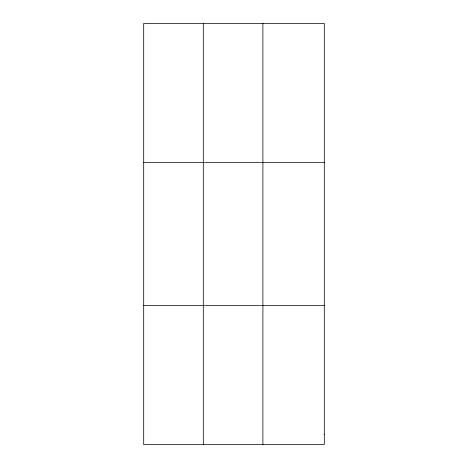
<?xml version="1.0" encoding="UTF-8"?>
<svg xmlns="http://www.w3.org/2000/svg" width="468" height="468" viewBox="0 0 468 468"><rect width="100%" height="100%" fill="white"/><g stroke="black" fill="none" stroke-linecap="round" stroke-linejoin="round"><path stroke-width="0.7" d="M203.299 23.4L203.299 444.6M262.899 23.4L262.899 444.6M143.699 162.396L324.301 162.396M143.699 305.604L324.301 305.604M324.301 434.673L324.301 444.6L143.699 444.6L143.699 23.4L324.301 23.4L324.301 434.673"/></g></svg>
